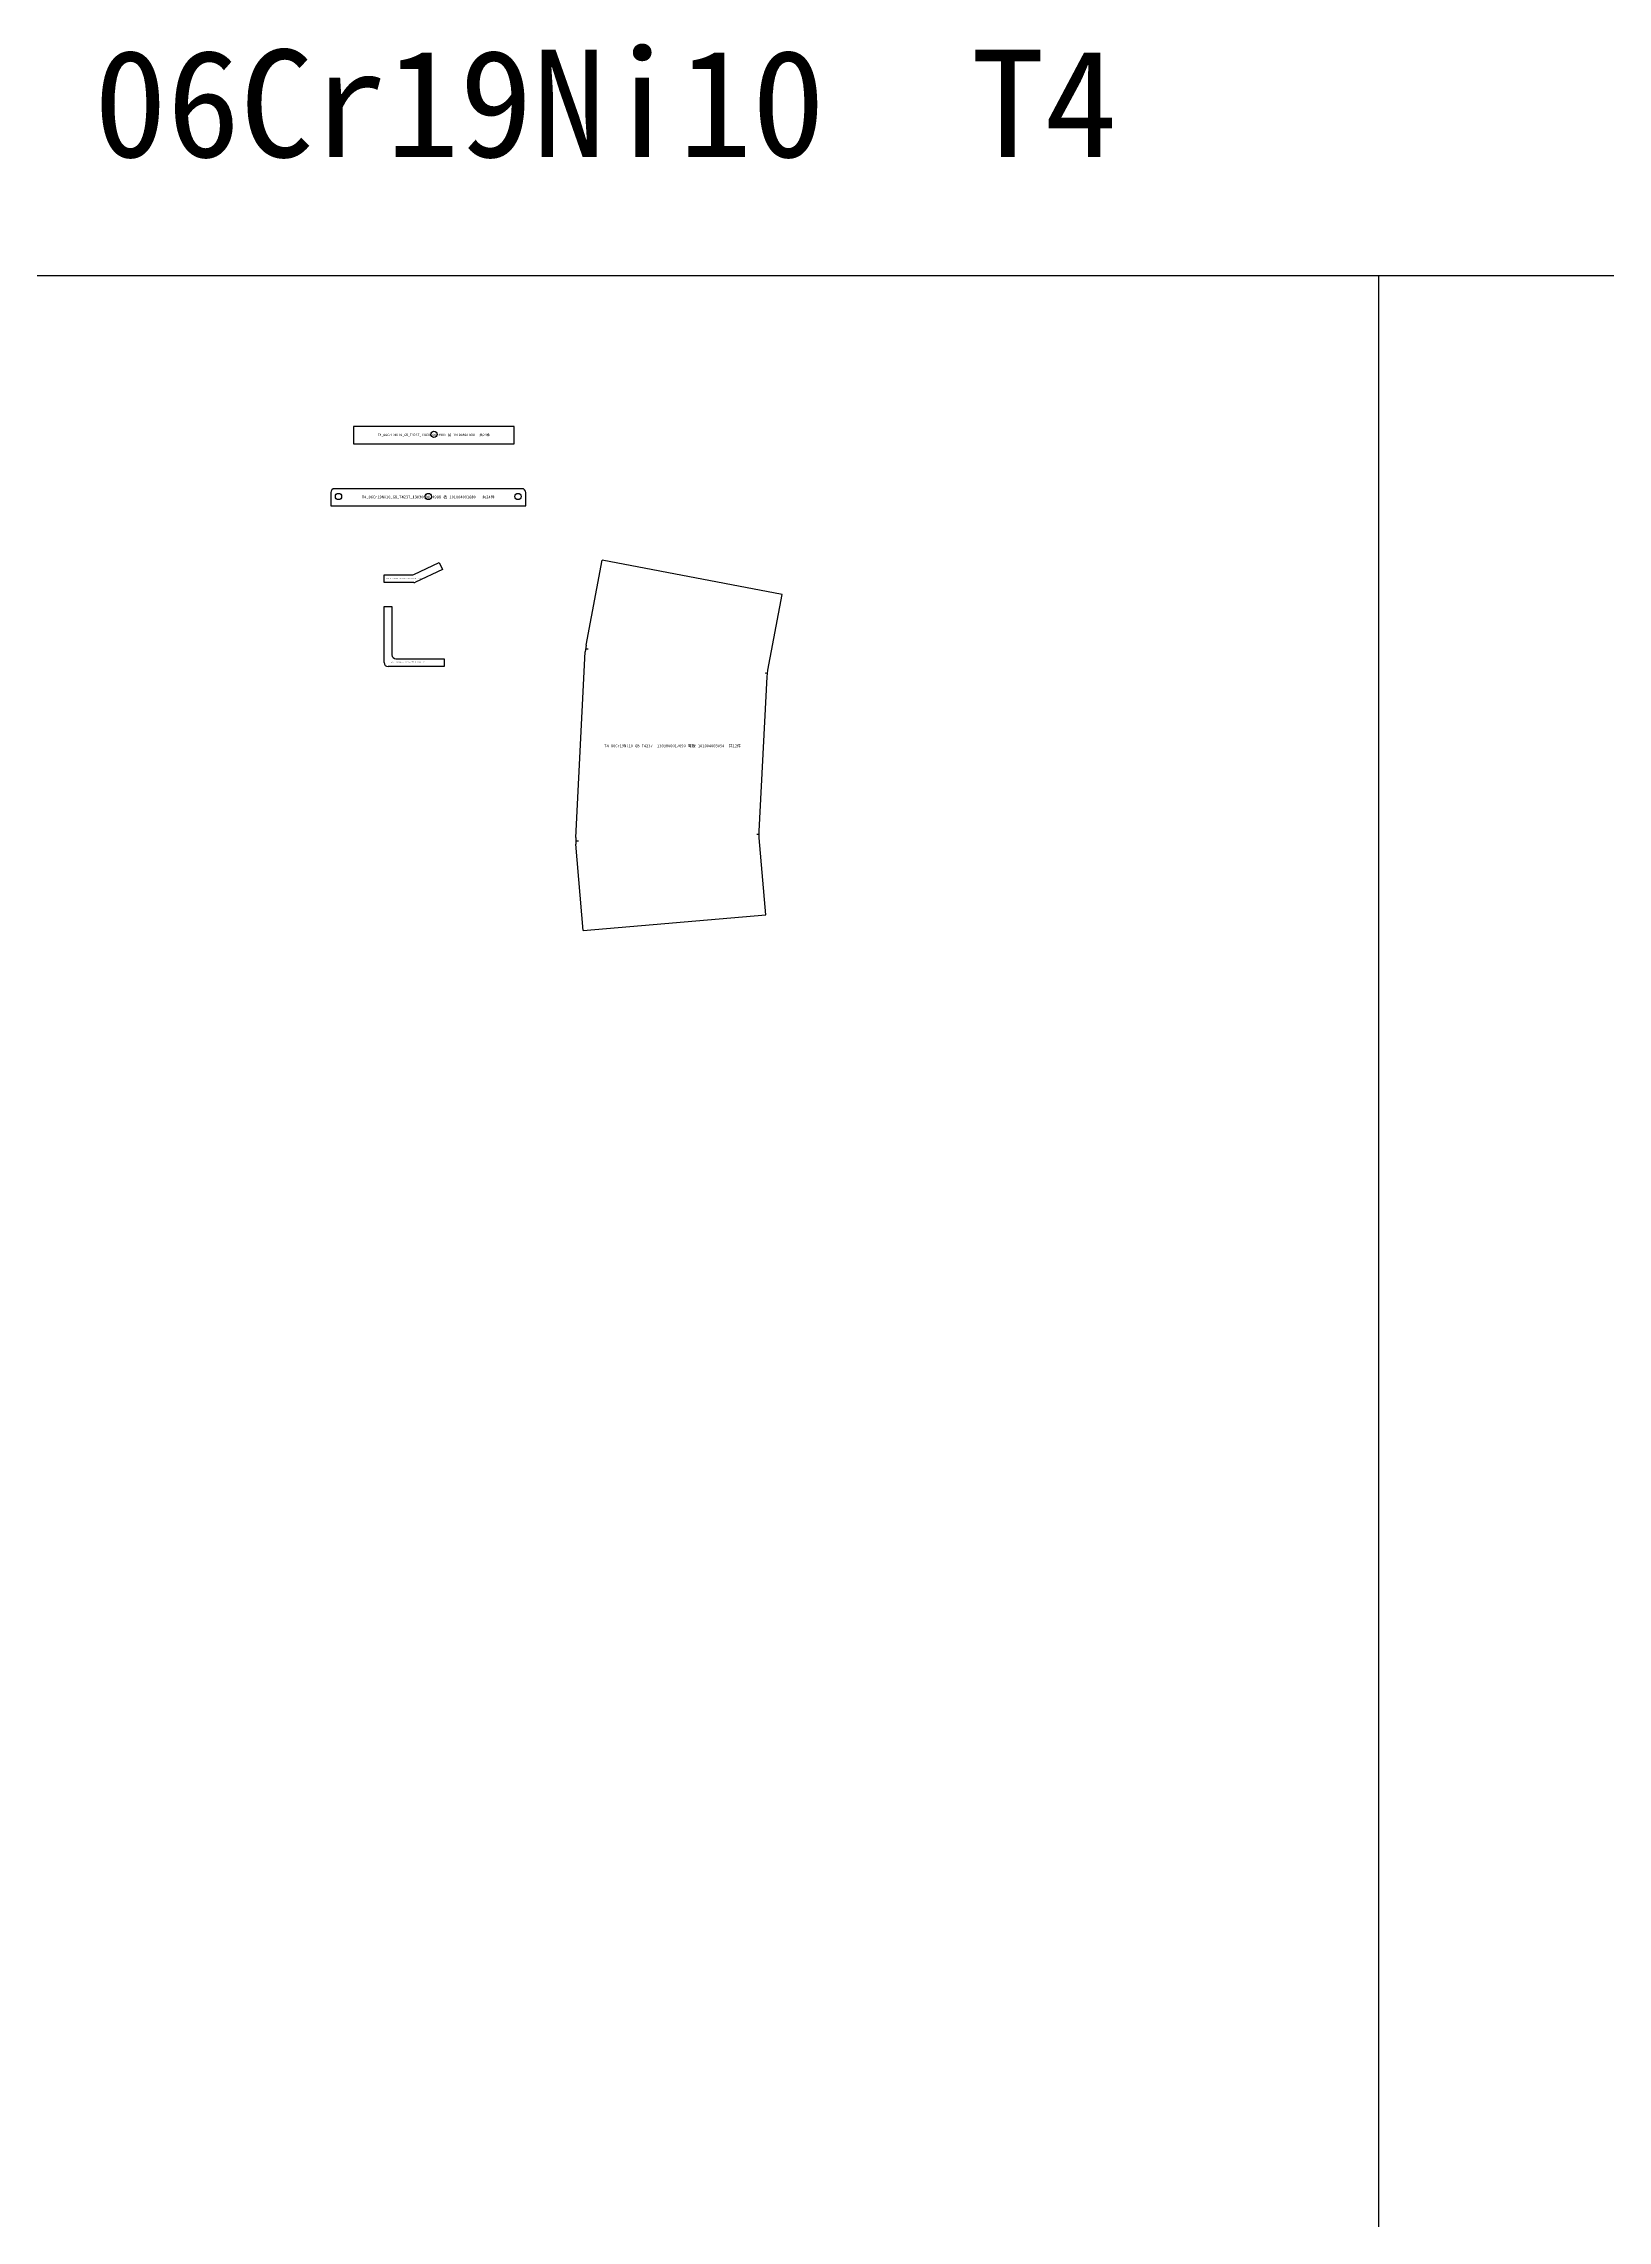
# Model space of a CAD drawing. Header units: millimetres. Extents: x -16 to 447564, y -223076 to 222851.
# Drawn here: x 10363 to 12367, y -135 to 2655 of the extents above; entities that cross this region are included whole.
import ezdxf

# ---------------------------------------------------------------- set-up
doc = ezdxf.new("R2010")
doc.units = ezdxf.units.MM

# ---------------------------------------------------------------- blocks, each defined once
blk = doc.blocks.new('1303000014989_板_1010040016')
at = {"layer": 'SLD-0', "linetype": 'CONTINUOUS'}
for p, q in [((103, 11), (-103, 11)), ((-103, 11), (-103, -11)), ((103, -11), (103, 11)), ((-103, -11), (103, -11))]:
    blk.add_line(p, q, dxfattribs=at)
blk.add_circle((0, 1), 4, dxfattribs=at)
at = {"layer": 'S1', "color": 3, "insert": (0, 0), "char_height": 3.1, "attachment_point": 5}
blk.add_mtext('T4_06Cr19Ni10_GB_T4237_1303000014989 {\\fSimSun|b0|i0|c134|p2;板 }101004001681  {\\fSimSun|b0|i0|c134|p2;共}24{\\fSimSun|b0|i0|c134|p2;件} ', dxfattribs=at)
blk = doc.blocks.new('1303000014988_板_1010040016')
at = {"layer": 'SLD-0', "linetype": 'CONTINUOUS'}
for p, q in [((-125, 6), (-125, -11)), ((120, 11), (-120, 11)), ((125, -11), (125, 6)), ((-125, -11), (125, -11))]:
    blk.add_line(p, q, dxfattribs=at)
for centre in [(-115, 1), (0, 1), (115, 1)]:
    blk.add_circle(centre, 4, dxfattribs=at)
for centre, start, end in [((-120, 6), 90, 180), ((120, 6), 0, 90)]:
    blk.add_arc(centre, 5, start, end, dxfattribs=at)
at = {"layer": 'S1', "color": 3, "insert": (0, 0), "char_height": 3.6, "attachment_point": 5}
blk.add_mtext('T4_06Cr19Ni10_GB_T4237_1303000014988 {\\fSimSun|b0|i0|c134|p2;板 }101004001680   {\\fSimSun|b0|i0|c134|p2;共}24{\\fSimSun|b0|i0|c134|p2;件}', dxfattribs=at)
blk = doc.blocks.new('1303000024774_前角板_10100600')
at = {"layer": 'SLD-0', "linetype": 'CONTINUOUS'}
for p, q in [((0, 0), (36, 0)), ((0, -10), (0, 0)), ((38.1, 0.5), (70.6, 15.6)), ((74.8, 6.6), (40.3, -9.5)), ((70.6, 15.6), (74.8, 6.6)), ((38.2, -10), (0, -10))]:
    blk.add_line(p, q, dxfattribs=at)
for centre in [(36, 5), (38.2, -5)]:
    blk.add_arc(centre, 5, 270, 295, dxfattribs=at)
at = {"layer": 'S1', "color": 3, "insert": (25, -4.9), "char_height": 0.9, "attachment_point": 5}
blk.add_mtext('T4_06Cr19Ni10_GB_T4237__1303000024774 {\\fSimSun|b0|i0|c134|p2;前角板 }101006002300  {\\fSimSun|b0|i0|c134|p2;共}1{\\fSimSun|b0|i0|c134|p2;件}', dxfattribs=at)
blk = doc.blocks.new('1303000024768_后角板_10100600')
at = {"layer": 'SLD-0', "linetype": 'CONTINUOUS'}
for p, q in [((0, 0), (10, 0)), ((0, -72), (0, 0)), ((10, 0), (10, -62)), ((77, -77), (5, -77)), ((15, -67), (77, -67)), ((77, -67), (77, -77))]:
    blk.add_line(p, q, dxfattribs=at)
for centre in [(5, -72), (15, -62)]:
    blk.add_arc(centre, 5, 180, 270, dxfattribs=at)
at = {"layer": 'S1', "color": 3, "insert": (30.3, -71.3), "char_height": 0.9, "attachment_point": 5}
blk.add_mtext('T4_06Cr19Ni10_GB_T4237__1303000024768 {\\fSimSun|b0|i0|c134|p2;后角板 }101006002303  {\\fSimSun|b0|i0|c134|p2;共}1{\\fSimSun|b0|i0|c134|p2;件}', dxfattribs=at)
blk = doc.blocks.new('MERGE_0_250723凯迈2025WX-41-01号计划-下料图')
at = {"color": 1}
for p, q in [((-11319.30161, 2357.34142), (11324.56936, 2357.34142)), ((749.03688, 2357.34142), (749.03688, -2597.68114))]:
    blk.add_line(p, q, dxfattribs=at)
at = {"layer": 'SLD-0', "linetype": 'CONTINUOUS'}
for p, q in [((-266.29331, 1883.50379), (-245.6068, 1992.57157)), ((-14.86723, 1948.808), (-245.6068, 1992.57157)), ((-33.3176, 1851.53004), (-14.86723, 1948.808)), ((-279.51467, 1637.28739), (-267.32526, 1874.98089)), ((-266.29331, 1883.50379), (-267.32526, 1874.98089)), ((-44.49038, 1645.26114), (-34.34956, 1843.00714)), ((-34.34956, 1843.00714), (-33.3176, 1851.53004)), ((-279.51467, 1637.28739), (-279.35998, 1628.70363)), ((-269.93909, 1518.09189), (-279.35998, 1628.70363)), ((-44.33569, 1636.67739), (-44.49038, 1645.26114)), ((-35.93316, 1538.02235), (-44.33569, 1636.67739)), ((-269.93909, 1518.09189), (-35.93316, 1538.02235))]:
    blk.add_line(p, q, dxfattribs=at)
at = {"layer": '打标线_ATTACH_', "color": 6}
for p, q in [((-266.61114, 1879.21515), (-263.639, 1878.80725)), ((-34.03172, 1847.29578), (-37.00386, 1847.70368)), ((-279.23744, 1633.00229), (-276.23917, 1633.10402)), ((-44.61292, 1640.96248), (-47.61119, 1640.86076))]:
    blk.add_line(p, q, dxfattribs=at)
for name, p in [('1303000014989_板_1010040016', (-461.38431, 2152.87268)), ('1303000014988_板_1010040016', (-468.62673, 2073.27239)), ('1303000024774_前角板_10100600', (-525.31511, 1973.9375)), ('1303000024768_后角板_10100600', (-525.15346, 1933.3232))]:
    blk.add_blockref(name, p)
at = {"color": 1, "insert": (-897.17417, 2646.86418), "char_height": 137.7402706, "width": 1652.6856599, "attachment_point": 1}
blk.add_mtext('06Cr19Ni10  T4', dxfattribs=at)
at = {"layer": 'S1', "color": 3, "insert": (-155.40729, 1754.32171), "char_height": 3.6, "attachment_point": 5}
blk.add_mtext('T4_06Cr19Ni10_GB_T4237__1303000017650 {\\fSimSun|b0|i0|c134|p2;弯板 }101004003054  {\\fSimSun|b0|i0|c134|p2;共}12{\\fSimSun|b0|i0|c134|p2;件}', dxfattribs=at)

msp = doc.modelspace()

# ---------------------------------------------------------------- block references
msp.add_blockref('MERGE_0_250723凯迈2025WX-41-01号计划-下料图', (11324.6, 0))

doc.saveas('drawing.dxf')
